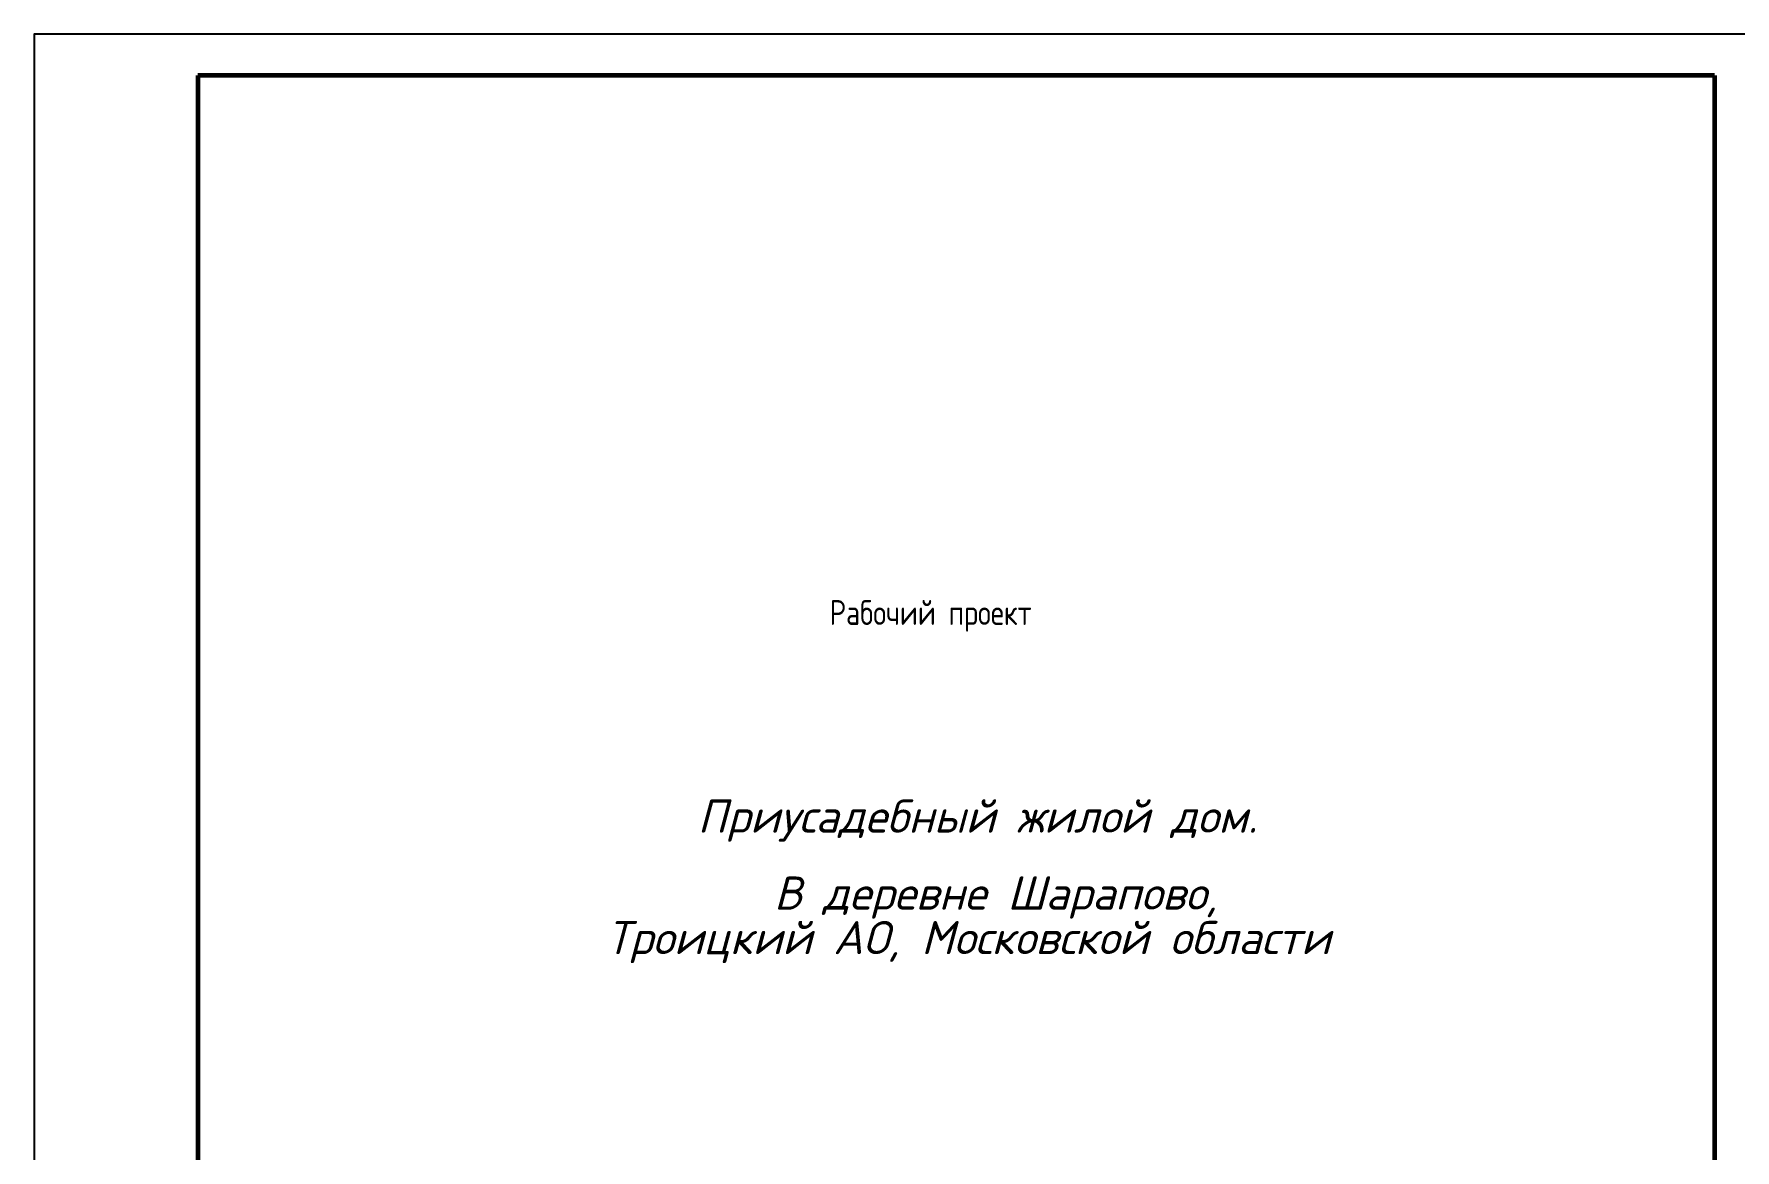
# Model space of a CAD drawing. Extents: x -12289450 to -10763036, y -7834513 to -6150123.
# Drawn here: x -11267034 to -11246492, y -7788592 to -7775113 of the extents above; entities that cross this region are included whole.
import ezdxf

# ---------------------------------------------------------------- set-up
doc = ezdxf.new("R2010")
doc.units = 0
doc.header["$LTSCALE"] = 25
doc.layers.add('Annotation - Text', color=7, linetype='Continuous')
doc.styles.add('gismo', font='isocpeui.ttf')
doc.styles.add('GOST 2.304', font='cs_gost2304.shx')

msp = doc.modelspace()

# ---------------------------------------------------------------- linework, layer by layer
at = {"linetype": 'Continuous', "lineweight": 60, "ltscale": 75}
for p, q in [((-11246739, -7775613.4), (-11265054, -7775613.4)), ((-11265054, -7775613.4), (-11265054, -7804318.4)), ((-11246739, -7775613.4), (-11246739, -7804318.4))]:
    msp.add_line(p, q, dxfattribs=at)
at = {"color": 0, "linetype": 'Continuous', "ltscale": 5}
msp.add_lwpolyline([(-11267034, -7804813.4), (-11246244, -7804813.4), (-11246244, -7775113.4), (-11267034, -7775113.4)], close=True, dxfattribs=at)

# ---------------------------------------------------------------- texts
at = {"linetype": 'Continuous', "lineweight": 25, "ltscale": 10, "insert": (-11257426.1, -7781950.6), "char_height": 300, "width": 6889.569, "attachment_point": 1, "style": 'GOST 2.304'}
msp.add_mtext('Рабочий проект', dxfattribs=at)
at = {"layer": 'Annotation - Text', "color": 0, "lineweight": 40, "style": 'gismo'}
for s, p in [('Приусадебный жилой дом.', (-11259020.7, -7784759.2)), ('В деревне Шарапово, ', (-11258096.6, -7785688.7)), ('Троицкий АО, Московской области ', (-11260125.9, -7786226.5))]:
    msp.add_text(s, height=400, dxfattribs=at).set_placement(p)

doc.saveas('drawing.dxf')
